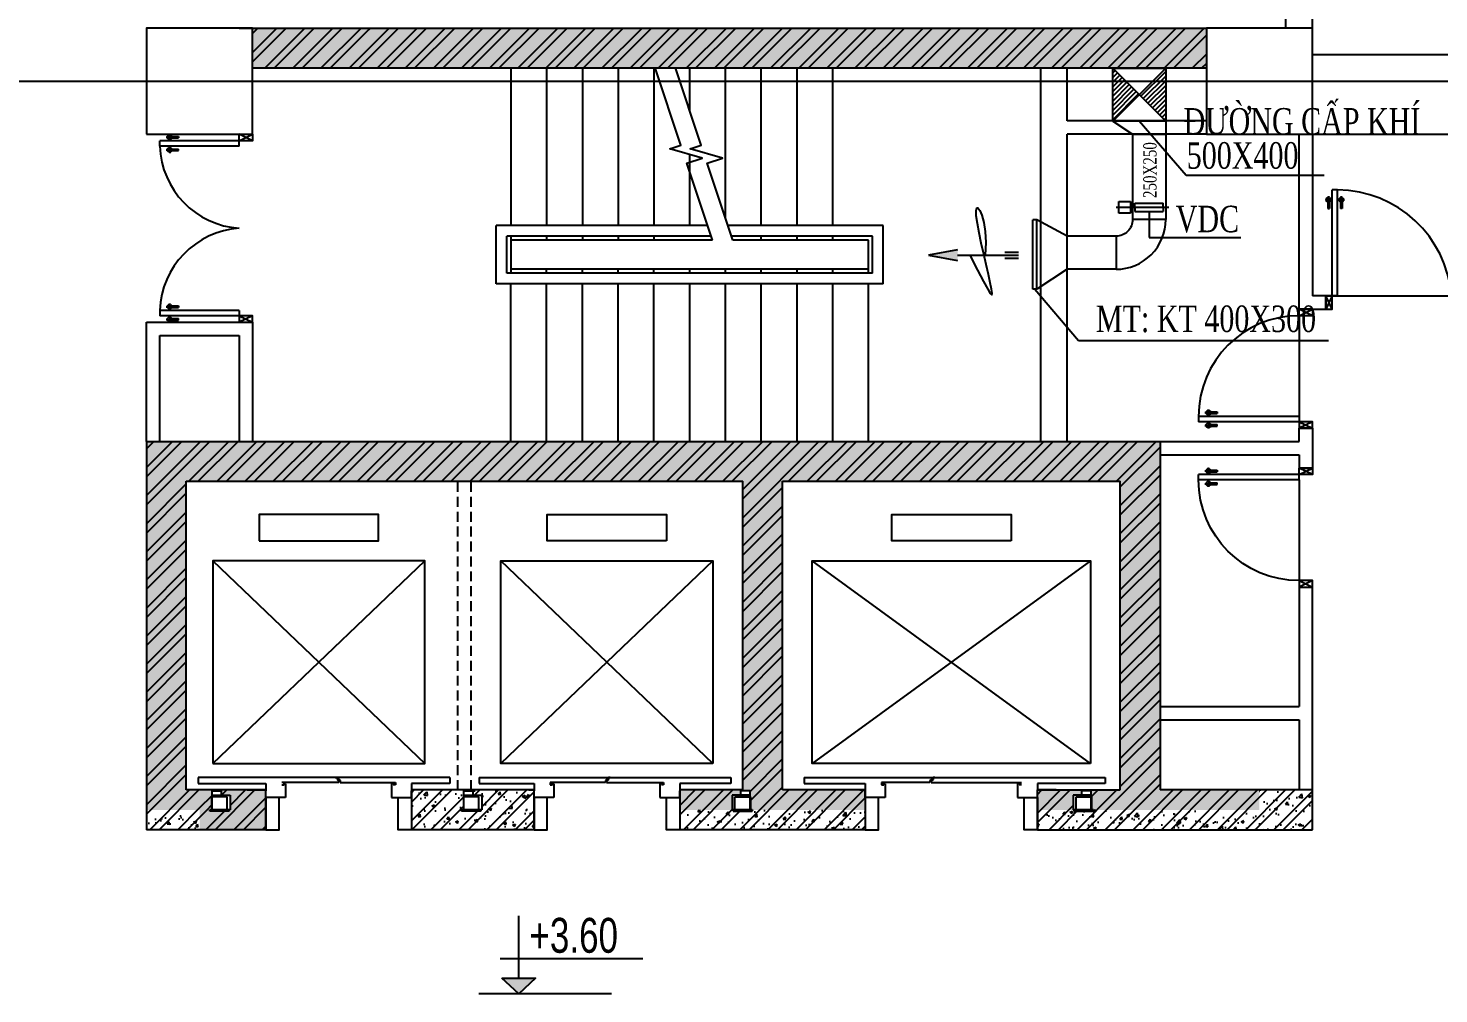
# Model space of a CAD drawing. Header units: metres. Extents: x 352651 to 1421851, y -87441 to -24441.
# Drawn here: x 381839 to 392486, y -55748 to -48460 of the extents above; entities that cross this region are included whole.
import ezdxf
from ezdxf.enums import TextEntityAlignment as Align

# ---------------------------------------------------------------- set-up
doc = ezdxf.new("R2010")
doc.units = ezdxf.units.M
doc.header["$LTSCALE"] = 300
doc.header["$MEASUREMENT"] = 0
doc.linetypes.add('DASHED2', pattern=[0.375, 0.25, -0.125])
doc.layers.get('0').update_dxf_attribs({"linetype": 'CONTINUOUS'})
doc.layers.get('Defpoints').update_dxf_attribs({"linetype": 'CONTINUOUS'})
for name, color, linetype in [('CUA', 8, 'CONTINUOUS'), ('CUAGIO', 2, 'CONTINUOUS'), ('HATCH', 145, 'CONTINUOUS'), ('KHUAT', 8, 'DASHED2'), ('KT', 1, 'CONTINUOUS'), ('THAY', 9, 'CONTINUOUS'), ('TUONG', 7, 'CONTINUOUS'), ('vach', 6, 'CONTINUOUS')]:
    doc.layers.add(name, color=color, linetype=linetype)
doc.styles.add('ANO', font='VnAvantH.TTF')
doc.styles.add('VNCC-RMD', font='vntimeh.shx', dxfattribs={"width": 0.75, "height": 300, "bigfont": 'vns.shx'})
pattern_1 = [(45, (-89100, -347750.56), (-106.066017, 106.066017), []), (45, (-89029.29, -347750.56), (-106.066017, 106.066017), [])]
pattern_2 = [(50, (-89100, -347750.56), (215.178055, -18.82564), [22.5, -247.5]), (355, (-89100, -347750.56), (-41.6254, 225.65764), [18, -198]), (100.4514, (-89082.07, -347752.12), (173.552815, 206.83186), [19.12206, -210.34263]), (46.1842, (-89100, -347690.56), (320.17231, -49.6557), [33.75, -371.25]), (96.6356, (-89073.32, -347694.7), (280.39881, 292.23536), [28.68309, -315.5139]), (351.1842, (-89100, -347690.56), (280.39858, 292.23558), [27, -297]), (21, (-89070, -347705.56), (179.072116, -120.785667), [22.5, -247.5]), (326, (-89070, -347705.56), (72.9946, 217.54501), [18, -198]), (71.4514, (-89055.08, -347715.62), (252.06679, 96.75915), [19.12206, -210.34263]), (37.5, (-89100, -347750.556), (3.647957, 99.868156), [0, -195.6, 0, -201, 0, -198.75]), (7.5, (-89100, -347750.56), (78.920861, 118.323514), [0, -114.6, 0, -191.1, 0, -75.75]), (327.5, (-89166.9, -347750.556), (160.146731, -6.766462), [0, -75, 0, -234, 0, -310.5]), (317.5, (-89196.9, -347750.56), (174.95585, 30.031495), [0, -97.5, 0, -155.4, 0, -220.5])]

# ---------------------------------------------------------------- blocks, each defined once
blk = doc.blocks.new('cot1')
at = {"layer": 'vach'}
blk.add_lwpolyline([(-400, -400), (400, -400), (400, 400), (-400, 400)], close=True, dxfattribs=at)
blk = doc.blocks.new('c900')
at = {"layer": 'CUA', "ltscale": 0.2}
for p, q in [((50, 100), (50, 860)), ((90, 860), (50, 860)), ((90, 100), (90, 860)), ((47, 785), (-2, 785)), ((16, 769), (16, 720)), ((22, 811), (22, 757)), ((28, 769), (28, 720)), ((93, 785), (142, 785)), ((112, 769), (112, 720)), ((118, 811), (118, 757)), ((124, 769), (124, 720)), ((16, 720), (28, 720)), ((124, 720), (112, 720)), ((50, 100), (0, 0)), ((50, 0), (0, 100)), ((50, 0), (50, 100)), ((90, 100), (50, 100)), ((50, 0), (50, 0)), ((850, 0), (850, 100)), ((850, 0), (900, 100)), ((850, 100), (900, 0)), ((850, 0), (850, 0))]:
    blk.add_line(p, q, dxfattribs=at)
for points in [[(50, 100), (0, 100), (0, 0), (50, 0)], [(850, 100), (900, 100), (900, 0), (850, 0)]]:
    blk.add_lwpolyline(points, close=True, dxfattribs=at)
for centre in [(22, 785), (118, 785)]:
    blk.add_circle(centre, 17.3, dxfattribs=at)
blk.add_arc((90, 100), 760, 0, 90, dxfattribs=at)
blk = doc.blocks.new('c1000')
at = {"layer": 'CUA', "ltscale": 0.2}
for p, q in [((50, 100), (50, 900)), ((90, 900), (50, 900)), ((90, 100), (90, 900)), ((47, 825), (-2, 825)), ((16, 809), (16, 760)), ((16, 760), (28, 760)), ((22, 851), (22, 797)), ((28, 809), (28, 760)), ((93, 825), (142, 825)), ((112, 809), (112, 760)), ((124, 760), (112, 760)), ((118, 851), (118, 797)), ((124, 809), (124, 760)), ((50, 100), (0, 0)), ((50, 0), (0, 100)), ((50, 0), (50, 100)), ((90, 100), (50, 100)), ((50, 0), (50, 0)), ((950, 0), (950, 100)), ((950, 0), (1000, 100)), ((950, 100), (1000, 0)), ((950, 0), (950, 0))]:
    blk.add_line(p, q, dxfattribs=at)
for points in [[(50, 100), (0, 100), (0, 0), (50, 0)], [(950, 100), (1000, 100), (1000, 0), (950, 0)]]:
    blk.add_lwpolyline(points, close=True, dxfattribs=at)
for centre in [(22, 825), (118, 825)]:
    blk.add_circle(centre, 17.3, dxfattribs=at)
blk.add_arc((81, 28), 872, 4.759, 89.399, dxfattribs=at)
blk = doc.blocks.new('COTSAN')
for p, q in [((0, 1.04), (0, 5.58)), ((-1.34, 2.54), (8.9, 2.54))]:
    blk.add_line(p, q)
blk.add_lwpolyline([(-1.2, 1.11), (1.2, 1.11), (0, 0)], close=True)
blk.add_solid([(-1.2, 1.11), (1.2, 1.11), (0, 0)])
at = {"style": 'ANO', "width": 0.75}
blk.add_attdef('+0.000', (0.77, 2.94), '', height=2.5, dxfattribs=at)
blk = doc.blocks.new('tang ap cau thang')
at = {"layer": 'CUAGIO', "linetype": 'ByBlock', "ltscale": 1.5}
h = blk.add_hatch(dxfattribs=at)
h.set_pattern_fill('ANSI31', color=256, scale=200, style=0)
h.set_pattern_definition([(45, (0, 49505.64), (-17.6776695, 17.6776695), [])])
h.paths.add_polyline_path([(839476, 669), (839276, 469), (839476, 269)])
h.paths.add_polyline_path([(839076, 669), (839076, 269), (839276, 469)])
at = {"layer": 'CUAGIO'}
blk.add_hatch(color=1, dxfattribs=at).paths.add_polyline_path([(837685, -744), (837905, -703), (837905, -744), (837905, -785)])
at = {"layer": 'CUAGIO', "linetype": 'ByBlock', "ltscale": 1.5}
for p, q in [((839476, 669), (839076, 269)), ((839076, 669), (839476, 269))]:
    blk.add_line(p, q, dxfattribs=at)
at = {"layer": 'CUAGIO', "ltscale": 1.5}
for p, q in [((839076, 269), (839226, 169)), ((839476, 269), (839476, -475)), ((839226, 169), (839226, -475)), ((839226, 169), (839476, 169))]:
    blk.add_line(p, q, dxfattribs=at)
at = {"layer": 'CUAGIO', "color": 1}
for p, q in [((839101, -382), (839500, -382)), ((839122, -426), (839122, -339)), ((839122, -339), (839210, -339)), ((839210, -339), (839210, -426)), ((839243, -352), (839457, -352)), ((839243, -382), (839243, -352)), ((839243, -382), (839243, -413)), ((839243, -413), (839457, -413)), ((839457, -382), (839457, -352)), ((839457, -382), (839457, -413)), ((838503, -1000), (838503, -477)), ((839210, -426), (839122, -426)), ((837905, -703), (837685, -744)), ((837685, -744), (837905, -785)), ((837905, -744), (838364, -744)), ((838261, -721), (838364, -721)), ((838261, -767), (838364, -767))]:
    blk.add_line(p, q, dxfattribs=at)
at = {"layer": 'CUAGIO'}
for p, q in [((838474, -1000), (838474, -477)), ((838503, -477), (838474, -477)), ((838733, -600), (838503, -477)), ((838733, -850), (838733, -600)), ((839101, -600), (838733, -600)), ((838733, -850), (838503, -1000)), ((839101, -850), (838733, -850)), ((838503, -1000), (838474, -1000))]:
    blk.add_line(p, q, dxfattribs=at)
at = {"layer": 'CUAGIO', "ltscale": 1.5}
blk.add_lwpolyline([(839076, 669), (839476, 669), (839476, 269), (839076, 269)], close=True, dxfattribs=at)
at = {"layer": 'CUAGIO', "color": 1}
blk.add_lwpolyline([(837997, -744), (838055, -858), (838100, -943), (838132, -1001), (838152, -1034), (838164, -1043), (838166, -1031), (838162, -1000), (838152, -952), (838138, -889), (838121, -815), (838102, -735), (838084, -654), (838067, -575), (838054, -505), (838046, -447), (838044, -406), (838049, -386), (838059, -387), (838073, -406), (838088, -443), (838102, -497), (838113, -566), (838117, -649), (838113, -744)], dxfattribs=at)
at = {"layer": 'CUAGIO', "ltscale": 1.5}
blk.add_lwpolyline([(839101, -600), (839101, -850), (839101, -850, 0.414214), (839476, -475), (839476, -475), (839226, -475, -0.414214), (839101, -600)], format="xyb", close=True, dxfattribs=at)

msp = doc.modelspace()

# ---------------------------------------------------------------- hatches: boundary and pattern name
at = {"layer": 'HATCH', "linetype": 'Continuous'}
h = msp.add_hatch(dxfattribs=at)
h.set_pattern_fill('ANSI32,_O', color=256, scale=400)
h.set_pattern_definition(pattern_1)
h.paths.add_polyline_path([(384398.7, -48459.6), (383532.5, -48459.6), (383532.5, -48759.6), (384398.7, -48759.6)])
h = msp.add_hatch(dxfattribs=at)
h.set_pattern_fill('AR-CONC,_O', color=256, scale=30)
h.set_pattern_definition(pattern_2)
h.paths.add_polyline_path([(390732.5, -48459.6), (384398.7, -48459.6), (384398.7, -48759.6), (390732.5, -48759.6)])
h.paths.add_polyline_path([(384398.7, -48459.6), (383532.5, -48459.6), (383532.5, -48759.6), (384398.7, -48759.6)])
h = msp.add_hatch(dxfattribs=at)
h.set_pattern_fill('ANSI32,_O', color=256, scale=400)
h.set_pattern_definition(pattern_1)
h.paths.add_polyline_path([(384398.7, -48459.6), (384398.7, -48759.6), (390732.5, -48759.6), (390732.5, -48459.6)])
h = msp.add_hatch(dxfattribs=at)
h.set_pattern_fill('ANSI32,_O', color=256, scale=400)
h.set_pattern_definition(pattern_1)
h.paths.add_polyline_path([(390382.5, -51579.6), (384398.7, -51579.6), (384398.7, -51879.6), (387232.5, -51879.6), (387232.5, -54215.6), (387287.5, -54215.6), (387287.5, -54249.6), (387287.5, -54261.6), (387291, -54261.6), (387291, -54359.6), (387305, -54359.6), (388157.5, -54359.6), (388157.5, -54209.6), (387532.5, -54209.6), (387532.5, -51879.6), (390082.5, -51879.6), (390082.5, -54209.6), (389862.5, -54209.6), (389862.5, -54249.6), (389862.5, -54261.6), (389866, -54261.6), (389866, -54359.6), (389880, -54359.6), (391132.5, -54359.6), (391132.5, -54209.6), (390382.5, -54209.6)])
h.paths.add_polyline_path([(384398.7, -51579.6), (383132.5, -51579.6), (383132.5, -51879.6), (384398.7, -51879.6)])
h.paths.add_polyline_path([(383132.5, -51579.6), (382732.5, -51579.6), (382732.5, -54359.6), (383132.5, -54359.6), (383132.5, -54209.6), (383032.5, -54209.6), (383032.5, -51879.6), (383132.5, -51879.6)])
h.paths.add_polyline_path([(383632.5, -54359.6), (383355, -54359.6), (383355, -54369.6), (383210, -54369.6), (383210, -54359.6), (383132.5, -54359.6), (383132.5, -54509.6), (383632.5, -54509.6)])
h.paths.add_polyline_path([(383132.5, -54359.6), (382732.5, -54359.6), (382732.5, -54509.6), (383132.5, -54509.6)])
h.paths.add_polyline_path([(383632.5, -54209.6), (383492.5, -54209.6), (383297.5, -54209.6), (383297.5, -54249.6), (383362.5, -54249.6), (383362.5, -54359.6), (383632.5, -54359.6)])
h.paths.add_polyline_path([(385124, -54261.6), (385127.5, -54261.6), (385127.5, -54249.6), (385127.5, -54209.6), (384732.5, -54209.6), (384732.5, -54267.6), (384732.5, -54359.6), (385124, -54359.6)], flags=17)
h.paths.add_polyline_path([(385657.5, -54359.6), (385255, -54359.6), (385255, -54369.6), (385110, -54369.6), (385110, -54359.6), (384732.5, -54359.6), (384732.5, -54509.6), (385657.5, -54509.6)])
h.paths.add_polyline_path([(385657.5, -54209.6), (385197.5, -54209.6), (385197.5, -54249.6), (385262.5, -54249.6), (385262.5, -54359.6), (385657.5, -54359.6)], flags=17)
h.paths.add_polyline_path([(387152.5, -54249.6), (387217.5, -54249.6), (387217.5, -54209.6), (386757.5, -54209.6), (386757.5, -54359.6), (387152.5, -54359.6)], flags=17)
h.paths.add_polyline_path([(388157.5, -54359.6), (387305, -54359.6), (387305, -54369.6), (387160, -54369.6), (387160, -54359.6), (387152.5, -54359.6), (386757.5, -54359.6), (386757.5, -54509.6), (388157.5, -54509.6)])
h.paths.add_polyline_path([(389727.5, -54249.6), (389792.5, -54249.6), (389792.5, -54209.6), (389457.5, -54209.6), (389457.5, -54267.6), (389457.5, -54359.6), (389727.5, -54359.6)], flags=17)
h.paths.add_polyline_path([(391132.5, -54359.6), (389880, -54359.6), (389880, -54369.6), (389735, -54369.6), (389735, -54359.6), (389727.5, -54359.6), (389457.5, -54359.6), (389457.5, -54509.6), (391132.5, -54509.6)])
h.paths.add_polyline_path([(391532.5, -54209.6), (391132.5, -54209.6), (391132.5, -54359.6), (391532.5, -54359.6)])
h.paths.add_polyline_path([(391532.5, -54359.6), (391132.5, -54359.6), (391132.5, -54509.6), (391532.5, -54509.6)])
h = msp.add_hatch(dxfattribs=at)
h.set_pattern_fill('AR-CONC,_O', color=256, scale=30)
h.set_pattern_definition(pattern_2)
h.paths.add_polyline_path([(390382.5, -51579.6), (384398.7, -51579.6), (384398.7, -51879.6), (387232.5, -51879.6), (387232.5, -54209.6), (386757.5, -54209.6), (386757.5, -54359.6), (387152.5, -54359.6), (387152.5, -54249.6), (387217.5, -54249.6), (387217.5, -54215.6), (387287.5, -54215.6), (387287.5, -54249.6), (387287.5, -54261.6), (387291, -54261.6), (387291, -54359.6), (387305, -54359.6), (388157.5, -54359.6), (388157.5, -54209.6), (387532.5, -54209.6), (387532.5, -51879.6), (390082.5, -51879.6), (390082.5, -54209.6), (389457.5, -54209.6), (389457.5, -54215.6), (389457.5, -54267.6), (389457.5, -54359.6), (389727.5, -54359.6), (389727.5, -54249.6), (389792.5, -54249.6), (389792.5, -54215.6), (389862.5, -54215.6), (389862.5, -54249.6), (389862.5, -54261.6), (389866, -54261.6), (389866, -54359.6), (389880, -54359.6), (391132.5, -54359.6), (391132.5, -54209.6), (390382.5, -54209.6)])
h.paths.add_polyline_path([(384398.7, -51579.6), (383132.5, -51579.6), (383132.5, -51879.6), (384398.7, -51879.6)])
h.paths.add_polyline_path([(383132.5, -51579.6), (382732.5, -51579.6), (382732.5, -54359.6), (383132.5, -54359.6), (383132.5, -54209.6), (383032.5, -54209.6), (383032.5, -51879.6), (383132.5, -51879.6)])
h.paths.add_polyline_path([(383632.5, -54359.6), (383355, -54359.6), (383355, -54369.6), (383210, -54369.6), (383210, -54359.6), (383132.5, -54359.6), (383132.5, -54509.6), (383632.5, -54509.6)])
h.paths.add_polyline_path([(383632.5, -54209.6), (383492.5, -54209.6), (383132.5, -54209.6), (383132.5, -54359.6), (383224, -54359.6), (383224, -54261.6), (383227.5, -54261.6), (383227.5, -54249.6), (383227.5, -54215.6), (383297.5, -54215.6), (383297.5, -54249.6), (383362.5, -54249.6), (383362.5, -54359.6), (383632.5, -54359.6)])
h = msp.add_hatch(dxfattribs=at)
h.set_pattern_fill('AR-CONC,_O', color=256, scale=30)
h.set_pattern_definition(pattern_2)
h.paths.add_polyline_path([(391532.5, -54209.6), (391132.5, -54209.6), (391132.5, -54359.6), (391532.5, -54359.6)])
h.paths.add_polyline_path([(391532.5, -54359.6), (391132.5, -54359.6), (391132.5, -54509.6), (391532.5, -54509.6)])
h.paths.add_polyline_path([(391132.5, -54359.6), (389880, -54359.6), (389880, -54369.6), (389735, -54369.6), (389735, -54359.6), (389727.5, -54359.6), (389457.5, -54359.6), (389457.5, -54509.6), (391132.5, -54509.6)])
h = msp.add_hatch(dxfattribs=at)
h.set_pattern_fill('AR-CONC,_O', color=256, scale=30)
h.set_pattern_definition(pattern_2)
h.paths.add_polyline_path([(383132.5, -54509.6), (383132.5, -54359.6), (382732.5, -54359.6), (382732.5, -54509.6)])
at = {"layer": 'THAY', "linetype": 'Continuous'}
h = msp.add_hatch(dxfattribs=at)
h.set_pattern_fill('ANSI32,_O', color=256, scale=400)
h.set_pattern_definition(pattern_1)
h.paths.add_polyline_path([(383224, -54261.6), (383227.5, -54261.6), (383227.5, -54249.6), (383227.5, -54209.6), (383132.5, -54209.6), (383132.5, -54359.6), (383224, -54359.6)])
h = msp.add_hatch(dxfattribs=at)
h.set_pattern_fill('AR-CONC,_O', color=256, scale=30)
h.set_pattern_definition(pattern_2)
h.paths.add_polyline_path([(385124, -54261.6), (385127.5, -54261.6), (385127.5, -54249.6), (385127.5, -54215.6), (385197.5, -54215.6), (385197.5, -54249.6), (385262.5, -54249.6), (385262.5, -54359.6), (385657.5, -54359.6), (385657.5, -54209.6), (384732.5, -54209.6), (384732.5, -54215.6), (384732.5, -54267.6), (384732.5, -54359.6), (385124, -54359.6)])
h.paths.add_polyline_path([(385657.5, -54359.6), (385255, -54359.6), (385255, -54369.6), (385110, -54369.6), (385110, -54359.6), (384732.5, -54359.6), (384732.5, -54509.6), (385657.5, -54509.6)])
h.paths.add_polyline_path([(388157.5, -54359.6), (387305, -54359.6), (387305, -54369.6), (387160, -54369.6), (387160, -54359.6), (387152.5, -54359.6), (386757.5, -54359.6), (386757.5, -54509.6), (388157.5, -54509.6)])

# ---------------------------------------------------------------- linework, layer by layer
at = {"layer": 'CUA', "ltscale": 0.2}
for p, q in [((382881, -49281.8), (382935.9, -49281.8)), ((382881, -49281.8), (382935.9, -49281.8)), ((382907.2, -49306.5), (382907.2, -49257.3)), ((382907.2, -49306.5), (382907.2, -49257.3)), ((382923.4, -49275.9), (382972.7, -49275.9)), ((382923.4, -49275.9), (382972.7, -49275.9)), ((382923.4, -49287.7), (382972.7, -49287.7)), ((382923.4, -49287.7), (382972.7, -49287.7)), ((382972.7, -49275.9), (382972.7, -49287.7)), ((382972.7, -49275.9), (382972.7, -49287.7)), ((383432.5, -49309.6), (383532.5, -49259.6)), ((383532.5, -49309.6), (383432.5, -49259.6)), ((383432.5, -49309.6), (383532.5, -49259.6)), ((383532.5, -49309.6), (383432.5, -49259.6)), ((383432.5, -49309.6), (382832.5, -49309.6)), ((382832.5, -49349.6), (382832.5, -49309.6)), ((383432.5, -49309.6), (382832.5, -49309.6)), ((382832.5, -49349.6), (382832.5, -49309.6)), ((383432.5, -49349.6), (382832.5, -49349.6)), ((383432.5, -49349.6), (382832.5, -49349.6)), ((382881, -49377.3), (382935.9, -49377.3)), ((382881, -49377.3), (382935.9, -49377.3)), ((382907.2, -49352.7), (382907.2, -49401.9)), ((382907.2, -49352.7), (382907.2, -49401.9)), ((382923.4, -49371.4), (382972.7, -49371.4)), ((382923.4, -49371.4), (382972.7, -49371.4)), ((382923.4, -49383.2), (382972.7, -49383.2)), ((382923.4, -49383.2), (382972.7, -49383.2)), ((382972.7, -49383.2), (382972.7, -49371.4)), ((382972.7, -49383.2), (382972.7, -49371.4)), ((383532.5, -49309.6), (383432.5, -49309.6)), ((383432.5, -49349.6), (383432.5, -49309.6)), ((383532.5, -49309.6), (383432.5, -49309.6)), ((383432.5, -49349.6), (383432.5, -49309.6)), ((383532.5, -49309.6), (383532.5, -49309.6)), ((383532.5, -49309.6), (383532.5, -49309.6)), ((382881, -50561.8), (382935.9, -50561.8)), ((382881, -50561.8), (382935.9, -50561.8)), ((382907.2, -50586.5), (382907.2, -50537.3)), ((382907.2, -50586.5), (382907.2, -50537.3)), ((382923.4, -50555.9), (382972.7, -50555.9)), ((382923.4, -50555.9), (382972.7, -50555.9)), ((382923.4, -50567.7), (382972.7, -50567.7)), ((382923.4, -50567.7), (382972.7, -50567.7)), ((382972.7, -50555.9), (382972.7, -50567.7)), ((382972.7, -50555.9), (382972.7, -50567.7)), ((383432.5, -50589.6), (382832.5, -50589.6)), ((382832.5, -50589.6), (382832.5, -50629.6)), ((383432.5, -50589.6), (382832.5, -50589.6)), ((382832.5, -50589.6), (382832.5, -50629.6)), ((383432.5, -50629.6), (382832.5, -50629.6)), ((383432.5, -50629.6), (382832.5, -50629.6)), ((382881, -50657.3), (382935.9, -50657.3)), ((382881, -50657.3), (382935.9, -50657.3)), ((382907.2, -50632.7), (382907.2, -50681.9)), ((382907.2, -50632.7), (382907.2, -50681.9)), ((382923.4, -50651.4), (382972.7, -50651.4)), ((382923.4, -50651.4), (382972.7, -50651.4)), ((382923.4, -50663.2), (382972.7, -50663.2)), ((382923.4, -50663.2), (382972.7, -50663.2)), ((382972.7, -50663.2), (382972.7, -50651.4)), ((382972.7, -50663.2), (382972.7, -50651.4)), ((383432.5, -50589.6), (383432.5, -50629.6)), ((383432.5, -50589.6), (383432.5, -50629.6)), ((383532.5, -50629.6), (383432.5, -50629.6)), ((383432.5, -50629.6), (383532.5, -50679.6)), ((383532.5, -50629.6), (383432.5, -50679.6)), ((383532.5, -50629.6), (383432.5, -50629.6)), ((383432.5, -50629.6), (383532.5, -50679.6)), ((383532.5, -50629.6), (383432.5, -50679.6)), ((383532.5, -50629.6), (383532.5, -50629.6)), ((383532.5, -50629.6), (383532.5, -50629.6))]:
    msp.add_line(p, q, dxfattribs=at)
at = {"layer": 'CUA', "linetype": 'Continuous'}
msp.add_line((391532.5, -49259.6), (393832.5, -49259.6), dxfattribs=at)
at = {"layer": 'CUA', "ltscale": 0.2}
for points in [[(383432.5, -49309.6), (383432.5, -49259.6), (383532.5, -49259.6), (383532.5, -49309.6)], [(383432.5, -49309.6), (383432.5, -49259.6), (383532.5, -49259.6), (383532.5, -49309.6)], [(383432.5, -50629.6), (383432.5, -50679.6), (383532.5, -50679.6), (383532.5, -50629.6)], [(383432.5, -50629.6), (383432.5, -50679.6), (383532.5, -50679.6), (383532.5, -50629.6)]]:
    msp.add_lwpolyline(points, close=True, dxfattribs=at)
for centre in [(382907.2, -49281.8), (382907.2, -49281.8), (382907.2, -49377.3), (382907.2, -49377.3), (382907.2, -50561.8), (382907.2, -50561.8), (382907.2, -50657.3), (382907.2, -50657.3)]:
    msp.add_circle(centre, 17.3, dxfattribs=at)
for centre, start, end in [((383475.7, -49327.7), 181.94497, 266.15278), ((383475.7, -49327.7), 181.94497, 266.15278), ((383475.7, -50611.4), 93.84722, 178.05503), ((383475.7, -50611.4), 93.84722, 178.05503)]:
    msp.add_arc(centre, 643.3, start, end, dxfattribs=at)
at = {"layer": 'CUAGIO', "linetype": 'ByBlock', "ltscale": 1.5}
for p, q in [((390225.2, -49159.6), (390578.7, -49568.2)), ((390578.7, -49568.2), (391620.3, -49568.2)), ((390299.3, -49842.2), (390299.3, -50039.6)), ((390299.3, -50039.6), (390991.3, -50039.6)), ((389438, -50429.4), (389766.4, -50816.6)), ((389766.4, -50816.6), (391653.7, -50816.6))]:
    msp.add_line(p, q, dxfattribs=at)
at = {"layer": 'Defpoints'}
msp.add_line((361309.9, -48859.6), (399632.5, -48859.6), dxfattribs=at)
at = {"layer": 'KHUAT'}
for p, q in [((385082.5, -54209.6), (385082.5, -51879.6)), ((385182.5, -54209.6), (385182.5, -51879.6))]:
    msp.add_line(p, q, dxfattribs=at)
at = {"layer": 'KT', "ltscale": 1.5}
msp.add_line((382732.5, -53459.6), (382732.5, -53459.6), dxfattribs=at)
at = {"layer": 'THAY'}
for p, q in [((385482.5, -48759.6), (385482.5, -49949.6)), ((385752.5, -48759.6), (385752.5, -49949.6)), ((386022.5, -48759.6), (386022.5, -49949.6)), ((386292.5, -48759.6), (386292.5, -49949.6)), ((386562.5, -48759.6), (386562.5, -49949.6)), ((386832.5, -49084.1), (386832.5, -48759.6)), ((387102.5, -49894.7), (387102.5, -48759.6)), ((387372.5, -49949.6), (387372.5, -48759.6)), ((387642.5, -49949.6), (387642.5, -48759.6)), ((387912.5, -49949.6), (387912.5, -48759.6)), ((386832.5, -49949.6), (386832.5, -49413.3)), ((386968.3, -49949.6), (385372.5, -49949.6)), ((385372.5, -50389.6), (385372.5, -49949.6)), ((386994.9, -50029.6), (385452.5, -50029.6)), ((385452.5, -50309.6), (385452.5, -50029.6)), ((385482.5, -50029.6), (385482.5, -50309.6)), ((385752.5, -50029.6), (385752.5, -50059.6)), ((386022.5, -50029.6), (386022.5, -50059.6)), ((386292.5, -50029.6), (386292.5, -50059.6)), ((386562.5, -50029.6), (386562.5, -50059.6)), ((388292.5, -49949.6), (387120.8, -49949.6)), ((388212.5, -50029.6), (387147.4, -50029.6)), ((387372.5, -50059.6), (387372.5, -50029.6)), ((387642.5, -50059.6), (387642.5, -50029.6)), ((387912.5, -50059.6), (387912.5, -50029.6)), ((388212.5, -50309.6), (388212.5, -50029.6)), ((388292.5, -50389.6), (388292.5, -49949.6)), ((387004.9, -50059.6), (385482.5, -50059.6)), ((388182.5, -50059.6), (387157.4, -50059.6)), ((388182.5, -50309.6), (388182.5, -50059.6)), ((388212.5, -50309.6), (385452.5, -50309.6)), ((388182.5, -50279.6), (385482.5, -50279.6)), ((385752.5, -50309.6), (385752.5, -50279.6)), ((386022.5, -50309.6), (386022.5, -50279.6)), ((386292.5, -50309.6), (386292.5, -50279.6)), ((386562.5, -50309.6), (386562.5, -50279.6)), ((386832.5, -50309.6), (386832.5, -50279.6)), ((387102.5, -50309.6), (387102.5, -50279.6)), ((387372.5, -50309.6), (387372.5, -50279.6)), ((387642.5, -50309.6), (387642.5, -50279.6)), ((387912.5, -50309.6), (387912.5, -50279.6)), ((388292.5, -50389.6), (385372.5, -50389.6)), ((385482.5, -51579.6), (385482.5, -50389.6)), ((385752.5, -51579.6), (385752.5, -50389.6)), ((386022.5, -51579.6), (386022.5, -50389.6)), ((386292.5, -51579.6), (386292.5, -50389.6)), ((386562.5, -51579.6), (386562.5, -50389.6)), ((386832.5, -51579.6), (386832.5, -50389.6)), ((387102.5, -51579.6), (387102.5, -50389.6)), ((387372.5, -51579.6), (387372.5, -50389.6)), ((387642.5, -51579.6), (387642.5, -50389.6)), ((387912.5, -51579.6), (387912.5, -50389.6)), ((388182.5, -51579.6), (388182.5, -50389.6)), ((391632.5, -50479.6), (392632.5, -50479.6)), ((391432.5, -50629.6), (391432.5, -51389.6)), ((391432.5, -51869.6), (391432.5, -52629.6)), ((383232.5, -54009.6), (384832.5, -52479.6)), ((383232.5, -52479.6), (384832.5, -54009.6)), ((387007.5, -54009.6), (385407.5, -52479.6)), ((387007.5, -52479.6), (385407.5, -54009.6)), ((389857.5, -54009.6), (387757.5, -52479.6)), ((389857.5, -52479.6), (387757.5, -54009.6)), ((384182.5, -54114.6), (383122.5, -54114.6)), ((383122.5, -54114.6), (383122.5, -54160.6)), ((383122.5, -54160.6), (383632.5, -54160.6)), ((383632.5, -54160.6), (383632.5, -54215.6)), ((384182.5, -54153.6), (383754.5, -54153.6)), ((383754.5, -54170.6), (383771.5, -54170.6)), ((383762.5, -54162.1), (383782.5, -54162.1)), ((383782.5, -54162.1), (383782.5, -54215.6)), ((384157.5, -54115.6), (384170.5, -54115.6)), ((384170.5, -54115.6), (384170.5, -54131.6)), ((384170.5, -54131.6), (384182.5, -54140.1)), ((384180.5, -54115.6), (384180.5, -54127.6)), ((384182.5, -54115.6), (384180.5, -54115.6)), ((384180.5, -54127.6), (384182.5, -54129)), ((385022.5, -54114.6), (384182.5, -54114.6)), ((384182.5, -54115.6), (384182.5, -54114.6)), ((384207.5, -54115.6), (384182.5, -54115.6)), ((384182.5, -54129), (384194.5, -54137.6)), ((384182.5, -54140.1), (384184.5, -54141.6)), ((384184.5, -54153.6), (384182.5, -54153.6)), ((384184.5, -54141.6), (384184.5, -54153.6)), ((384194.5, -54137.6), (384194.5, -54153.6)), ((384194.5, -54153.6), (384610.5, -54153.6)), ((384582.5, -54162.1), (384582.5, -54215.6)), ((384602.5, -54162.1), (384582.5, -54162.1)), ((384610.5, -54170.6), (384593.5, -54170.6)), ((384610.5, -54153.6), (384610.5, -54170.6)), ((385022.5, -54160.6), (384732.5, -54160.6)), ((384732.5, -54160.6), (384732.5, -54215.6)), ((385022.5, -54114.6), (385022.5, -54160.6)), ((385242.5, -54114.6), (386207.5, -54114.6)), ((385242.5, -54114.6), (385242.5, -54160.6)), ((385242.5, -54160.6), (385657.5, -54160.6)), ((385657.5, -54160.6), (385657.5, -54215.6)), ((386195.5, -54153.6), (385779.5, -54153.6)), ((385779.5, -54153.6), (385779.5, -54170.6)), ((385779.5, -54170.6), (385796.5, -54170.6)), ((385787.5, -54162.1), (385807.5, -54162.1)), ((385807.5, -54162.1), (385807.5, -54215.6)), ((386182.5, -54115.6), (386207.5, -54115.6)), ((386207.5, -54129), (386195.5, -54137.6)), ((386195.5, -54137.6), (386195.5, -54153.6)), ((386207.5, -54140.1), (386205.5, -54141.6)), ((386205.5, -54141.6), (386205.5, -54153.6)), ((386205.5, -54153.6), (386207.5, -54153.6)), ((386207.5, -54114.6), (387142.5, -54114.6)), ((386207.5, -54115.6), (386207.5, -54114.6)), ((386207.5, -54115.6), (386209.5, -54115.6)), ((386209.5, -54127.6), (386207.5, -54129)), ((386219.5, -54131.6), (386207.5, -54140.1)), ((386207.5, -54153.6), (386635.5, -54153.6)), ((386209.5, -54115.6), (386209.5, -54127.6)), ((386232.5, -54115.6), (386219.5, -54115.6)), ((386219.5, -54115.6), (386219.5, -54131.6)), ((386627.5, -54162.1), (386607.5, -54162.1)), ((386607.5, -54162.1), (386607.5, -54215.6)), ((386635.5, -54170.6), (386618.5, -54170.6)), ((386635.5, -54153.6), (386635.5, -54170.6)), ((387142.5, -54160.6), (386757.5, -54160.6)), ((386757.5, -54160.6), (386757.5, -54215.6)), ((387142.5, -54114.6), (387142.5, -54160.6)), ((387695.8, -54114.6), (387695.8, -54160.6)), ((387695.8, -54114.6), (388657.5, -54114.6)), ((387695.8, -54160.6), (388157.5, -54160.6)), ((388157.5, -54160.6), (388157.5, -54215.6)), ((388645.5, -54153.6), (388279.5, -54153.6)), ((388279.5, -54153.6), (388279.5, -54170.6)), ((388279.5, -54170.6), (388296.5, -54170.6)), ((388287.5, -54162.1), (388307.5, -54162.1)), ((388307.5, -54162.1), (388307.5, -54215.6)), ((388632.5, -54115.6), (388657.5, -54115.6)), ((388657.5, -54129), (388645.5, -54137.6)), ((388645.5, -54137.6), (388645.5, -54153.6)), ((388657.5, -54140.1), (388655.5, -54141.6)), ((388655.5, -54141.6), (388655.5, -54153.6)), ((388655.5, -54153.6), (388657.5, -54153.6)), ((388657.5, -54114.6), (389967.5, -54114.6)), ((388657.5, -54115.6), (388657.5, -54114.6)), ((388657.5, -54115.6), (388659.5, -54115.6)), ((388659.5, -54127.6), (388657.5, -54129)), ((388669.5, -54131.6), (388657.5, -54140.1)), ((388657.5, -54153.6), (389335.5, -54153.6)), ((388659.5, -54115.6), (388659.5, -54127.6)), ((388682.5, -54115.6), (388669.5, -54115.6)), ((388669.5, -54115.6), (388669.5, -54131.6)), ((389327.5, -54162.1), (389307.5, -54162.1)), ((389307.5, -54162.1), (389307.5, -54215.6)), ((389335.5, -54170.6), (389318.5, -54170.6)), ((389967.5, -54160.6), (389457.5, -54160.6)), ((389457.5, -54160.6), (389457.5, -54215.6)), ((389967.5, -54114.6), (389967.5, -54160.6)), ((383224, -54261.6), (383224, -54359.6)), ((383341, -54261.6), (383224, -54261.6)), ((383227.5, -54249.6), (383227.5, -54215.6)), ((383227.5, -54215.6), (383297.5, -54215.6)), ((383227.5, -54359.6), (383227.5, -54249.6)), ((383227.5, -54249.6), (383297.5, -54249.6)), ((383297.5, -54249.6), (383297.5, -54215.6)), ((383297.5, -54249.6), (383362.5, -54249.6)), ((383341, -54359.6), (383341, -54261.6)), ((383362.5, -54249.6), (383362.5, -54359.6)), ((383492.5, -54209.6), (383632.5, -54209.6)), ((383632.5, -54267.6), (383632.5, -54215.6)), ((383782.5, -54267.6), (383632.5, -54267.6)), ((383782.5, -54215.6), (383782.5, -54267.6)), ((384582.5, -54215.6), (384582.5, -54267.6)), ((384582.5, -54267.6), (384732.5, -54267.6)), ((384772.5, -54209.6), (384732.5, -54209.6)), ((384732.5, -54267.6), (384732.5, -54215.6)), ((385124, -54261.6), (385124, -54359.6)), ((385241, -54261.6), (385124, -54261.6)), ((385127.5, -54249.6), (385127.5, -54215.6)), ((385127.5, -54215.6), (385197.5, -54215.6)), ((385127.5, -54359.6), (385127.5, -54249.6)), ((385127.5, -54249.6), (385197.5, -54249.6)), ((385197.5, -54249.6), (385197.5, -54215.6)), ((385197.5, -54249.6), (385262.5, -54249.6)), ((385241, -54359.6), (385241, -54261.6)), ((385262.5, -54249.6), (385262.5, -54359.6)), ((385617.5, -54209.6), (385657.5, -54209.6)), ((385657.5, -54267.6), (385657.5, -54215.6)), ((385807.5, -54267.6), (385657.5, -54267.6)), ((385807.5, -54215.6), (385807.5, -54267.6)), ((386607.5, -54215.6), (386607.5, -54267.6)), ((386607.5, -54267.6), (386757.5, -54267.6)), ((386897.5, -54209.6), (386757.5, -54209.6)), ((386757.5, -54267.6), (386757.5, -54215.6)), ((387152.5, -54249.6), (387152.5, -54359.6)), ((387217.5, -54249.6), (387152.5, -54249.6)), ((387174, -54359.6), (387174, -54261.6)), ((387174, -54261.6), (387291, -54261.6)), ((387217.5, -54249.6), (387217.5, -54215.6)), ((387287.5, -54215.6), (387217.5, -54215.6)), ((387287.5, -54249.6), (387217.5, -54249.6)), ((387287.5, -54249.6), (387287.5, -54215.6)), ((387287.5, -54359.6), (387287.5, -54249.6)), ((387291, -54261.6), (387291, -54359.6)), ((388117.5, -54209.6), (388157.5, -54209.6)), ((388157.5, -54267.6), (388157.5, -54215.6)), ((388307.5, -54267.6), (388157.5, -54267.6)), ((388307.5, -54215.6), (388307.5, -54267.6)), ((389307.5, -54215.6), (389307.5, -54267.6)), ((389307.5, -54267.6), (389457.5, -54267.6)), ((389597.5, -54209.6), (389457.5, -54209.6)), ((389457.5, -54267.6), (389457.5, -54215.6)), ((389727.5, -54249.6), (389727.5, -54359.6)), ((389792.5, -54249.6), (389727.5, -54249.6)), ((389749, -54359.6), (389749, -54261.6)), ((389749, -54261.6), (389866, -54261.6)), ((389792.5, -54249.6), (389792.5, -54215.6)), ((389862.5, -54215.6), (389792.5, -54215.6)), ((389862.5, -54249.6), (389792.5, -54249.6)), ((389862.5, -54249.6), (389862.5, -54215.6)), ((389862.5, -54359.6), (389862.5, -54249.6)), ((389866, -54261.6), (389866, -54359.6)), ((383210, -54359.6), (383224, -54359.6)), ((383210, -54369.6), (383210, -54359.6)), ((383355, -54369.6), (383210, -54369.6)), ((383224, -54359.6), (383341, -54359.6)), ((383362.5, -54359.6), (383227.5, -54359.6)), ((383362.5, -54359.6), (383227.5, -54359.6)), ((383341, -54359.6), (383355, -54359.6)), ((383355, -54359.6), (383355, -54369.6)), ((385110, -54359.6), (385124, -54359.6)), ((385110, -54369.6), (385110, -54359.6)), ((385255, -54369.6), (385110, -54369.6)), ((385124, -54359.6), (385241, -54359.6)), ((385262.5, -54359.6), (385127.5, -54359.6)), ((385262.5, -54359.6), (385127.5, -54359.6)), ((385241, -54359.6), (385255, -54359.6)), ((385255, -54359.6), (385255, -54369.6)), ((387152.5, -54359.6), (387287.5, -54359.6)), ((387152.5, -54359.6), (387287.5, -54359.6)), ((387160, -54359.6), (387160, -54369.6)), ((387174, -54359.6), (387160, -54359.6)), ((387160, -54369.6), (387305, -54369.6)), ((387291, -54359.6), (387174, -54359.6)), ((387305, -54359.6), (387291, -54359.6)), ((387305, -54369.6), (387305, -54359.6)), ((389727.5, -54359.6), (389862.5, -54359.6)), ((389727.5, -54359.6), (389862.5, -54359.6)), ((389735, -54359.6), (389735, -54369.6)), ((389749, -54359.6), (389735, -54359.6)), ((389735, -54369.6), (389880, -54369.6)), ((389866, -54359.6), (389749, -54359.6)), ((389880, -54359.6), (389866, -54359.6)), ((389880, -54369.6), (389880, -54359.6))]:
    msp.add_line(p, q, dxfattribs=at)
for points in [[(387004.9, -50059.6), (386811.4, -49478.5), (386926.3, -49440.2), (386682.5, -49370.3), (386766.1, -49342.5), (386571.9, -48759.6)], [(387157.4, -50059.6), (386963.9, -49478.5), (387078.8, -49440.2), (386835, -49370.3), (386918.6, -49342.5), (386724.4, -48759.6)]]:
    msp.add_lwpolyline(points, dxfattribs=at)
for points in [[(383582.5, -52329.6), (384482.5, -52329.6), (384482.5, -52129.6), (383582.5, -52129.6)], [(386657.5, -52329.6), (385757.5, -52329.6), (385757.5, -52129.6), (386657.5, -52129.6)], [(389257.5, -52329.6), (388357.5, -52329.6), (388357.5, -52129.6), (389257.5, -52129.6)], [(383232.5, -54009.6), (384832.5, -54009.6), (384832.5, -52479.6), (383232.5, -52479.6)], [(387007.5, -54009.6), (385407.5, -54009.6), (385407.5, -52479.6), (387007.5, -52479.6)], [(389857.5, -54009.6), (387757.5, -54009.6), (387757.5, -52479.6), (389857.5, -52479.6)]]:
    msp.add_lwpolyline(points, close=True, dxfattribs=at)
at = {"layer": 'TUONG'}
for p, q in [((391532.5, -48459.6), (391532.5, -37659.6)), ((391332.5, -48459.6), (391332.5, -41259.6)), ((389482.5, -51579.6), (389482.5, -48759.6)), ((389682.5, -49159.6), (389682.5, -48759.6)), ((398732.5, -48659.6), (391532.5, -48659.6)), ((390732.5, -49159.6), (389682.5, -49159.6)), ((389682.5, -51579.6), (389682.5, -49259.6)), ((390732.5, -49259.6), (389682.5, -49259.6)), ((391432.5, -50579.6), (391432.5, -49259.6)), ((391532.5, -49259.6), (391532.5, -50479.6)), ((391632.5, -50479.6), (391532.5, -50479.6)), ((391632.5, -50579.6), (391632.5, -50479.6)), ((391632.5, -50479.6), (391632.5, -50579.6)), ((391432.5, -50579.6), (391532.5, -50579.6)), ((391532.5, -50579.6), (391432.5, -50579.6)), ((391432.5, -50579.6), (391632.5, -50579.6)), ((382732.5, -51579.6), (382732.5, -50679.6)), ((382732.5, -50679.6), (383532.5, -50679.6)), ((382832.5, -51579.6), (382832.5, -50779.6)), ((382832.5, -50779.6), (383432.5, -50779.6)), ((383432.5, -50779.6), (383432.5, -51579.6)), ((383532.5, -50679.6), (383532.5, -51579.6)), ((391432.5, -51579.6), (391432.5, -51479.6)), ((391532.5, -51479.6), (391432.5, -51479.6)), ((391432.5, -51479.6), (391532.5, -51479.6)), ((391432.5, -51479.6), (391532.5, -51479.6)), ((391532.5, -51479.6), (391532.5, -51779.6)), ((390382.5, -51579.6), (391432.5, -51579.6)), ((390382.5, -51679.6), (391432.5, -51679.6)), ((391432.5, -51679.6), (391432.5, -51779.6)), ((391532.5, -51779.6), (391432.5, -51779.6)), ((391432.5, -51779.6), (391532.5, -51779.6)), ((391432.5, -52679.6), (391532.5, -52679.6)), ((391432.5, -52679.6), (391432.5, -53579.6)), ((391532.5, -54209.6), (391532.5, -52679.6)), ((390382.5, -53579.6), (391432.5, -53579.6)), ((390382.5, -53679.6), (391432.5, -53679.6)), ((391432.5, -53679.6), (391432.5, -54209.6)), ((386243.2, -55748.2), (385241.8, -55748.2))]:
    msp.add_line(p, q, dxfattribs=at)
at = {"layer": 'TUONG', "ltscale": 20}
for points in [[(383632.5, -54509.6), (383732.5, -54509.6), (383732.5, -54267.6), (383632.5, -54267.6)], [(384732.5, -54509.6), (384632.5, -54509.6), (384632.5, -54267.6), (384732.5, -54267.6)], [(385657.5, -54509.6), (385757.5, -54509.6), (385757.5, -54267.6), (385657.5, -54267.6)], [(386757.5, -54509.6), (386657.5, -54509.6), (386657.5, -54267.6), (386757.5, -54267.6)], [(388157.5, -54509.6), (388257.5, -54509.6), (388257.5, -54267.6), (388157.5, -54267.6)], [(389457.5, -54509.6), (389357.5, -54509.6), (389357.5, -54267.6), (389457.5, -54267.6)]]:
    msp.add_lwpolyline(points, close=True, dxfattribs=at)
at = {"layer": 'vach'}
for p, q in [((383432.5, -48459.6), (390732.5, -48459.6)), ((383532.5, -48759.6), (390732.5, -48759.6)), ((382732.5, -51579.6), (390382.5, -51579.6)), ((382732.5, -51579.6), (382732.5, -54509.6)), ((390382.5, -51579.6), (390382.5, -54209.6)), ((383032.5, -54209.6), (383032.5, -51879.6)), ((383032.5, -51879.6), (387232.5, -51879.6)), ((387232.5, -54209.6), (387232.5, -51879.6)), ((387532.5, -54209.6), (387532.5, -51879.6)), ((387532.5, -51879.6), (390082.5, -51879.6)), ((390082.5, -54209.6), (390082.5, -51879.6)), ((383632.5, -54209.6), (383032.5, -54209.6)), ((383632.5, -54509.6), (383632.5, -54209.6)), ((384732.5, -54209.6), (384732.5, -54509.6)), ((385657.5, -54209.6), (384732.5, -54209.6)), ((385657.5, -54509.6), (385657.5, -54209.6)), ((386757.5, -54209.6), (386757.5, -54509.6)), ((387232.5, -54209.6), (386757.5, -54209.6)), ((388157.5, -54209.6), (387532.5, -54209.6)), ((388157.5, -54209.6), (388157.5, -54509.6)), ((389457.5, -54509.6), (389457.5, -54209.6)), ((389457.5, -54209.6), (390082.5, -54209.6)), ((391532.5, -54209.6), (390382.5, -54209.6)), ((391532.5, -54509.6), (391532.5, -54209.6)), ((383632.5, -54509.6), (382732.5, -54509.6)), ((383632.5, -54509.6), (383632.5, -54509.6)), ((385657.5, -54509.6), (384732.5, -54509.6)), ((384732.5, -54509.6), (384732.5, -54509.6)), ((385657.5, -54509.6), (385657.5, -54509.6)), ((388157.5, -54509.6), (386757.5, -54509.6)), ((386757.5, -54509.6), (386757.5, -54509.6)), ((388157.5, -54509.6), (388157.5, -54509.6)), ((389457.5, -54509.6), (389457.5, -54509.6)), ((389457.5, -54509.6), (391532.5, -54509.6))]:
    msp.add_line(p, q, dxfattribs=at)

# ---------------------------------------------------------------- block references
at = {"layer": 'CUAGIO', "linetype": 'ByBlock'}
msp.add_blockref('tang ap cau thang', (-449050.7, -49429), dxfattribs=at)
at = {"layer": 'THAY', "xscale": 105.3455155199626, "yscale": 105.3455155199626, "zscale": 105.34551552}
msp.add_blockref('COTSAN', (385541.6, -55748.2), dxfattribs=at).add_auto_attribs({'+0.000': '+3.60'})
at = {"layer": 'TUONG'}
msp.add_blockref('c1000', (391632.5, -50579.6), dxfattribs=at)
at = {"layer": 'TUONG', "rotation": 90}
msp.add_blockref('c900', (391532.5, -51479.6), dxfattribs=at)
at = {"layer": 'TUONG', "xscale": -1, "rotation": 90}
msp.add_blockref('c900', (391532.5, -51779.6), dxfattribs=at)
at = {"layer": 'vach'}
for p in [(383132.5, -48859.6), (391132.5, -48859.6)]:
    msp.add_blockref('cot1', p, dxfattribs=at)

# ---------------------------------------------------------------- texts
at = {"layer": 'CUAGIO', "color": 3, "style": 'VNCC-RMD', "width": 0.75}
for s, p in [('®\xadêng cÊp khÝ', (390560.3, -49262.5)), ('500x400', (390583.9, -49520))]:
    msp.add_text(s, height=200, dxfattribs=at).set_placement(p)
msp.add_text('250x250', height=100, rotation=90, dxfattribs=at).set_placement((390355.8, -49530.6), align=Align.CENTER)
msp.add_text('MT: kt 400x300', height=200, dxfattribs=at).set_placement((390729.3, -50752.9), align=Align.CENTER)
at = {"layer": 'CUAGIO', "color": 3, "insert": (390501, -49799.6), "char_height": 200, "width": 262.638, "attachment_point": 1, "style": 'VNCC-RMD'}
msp.add_mtext('VDC', dxfattribs=at)

doc.saveas('drawing.dxf')
